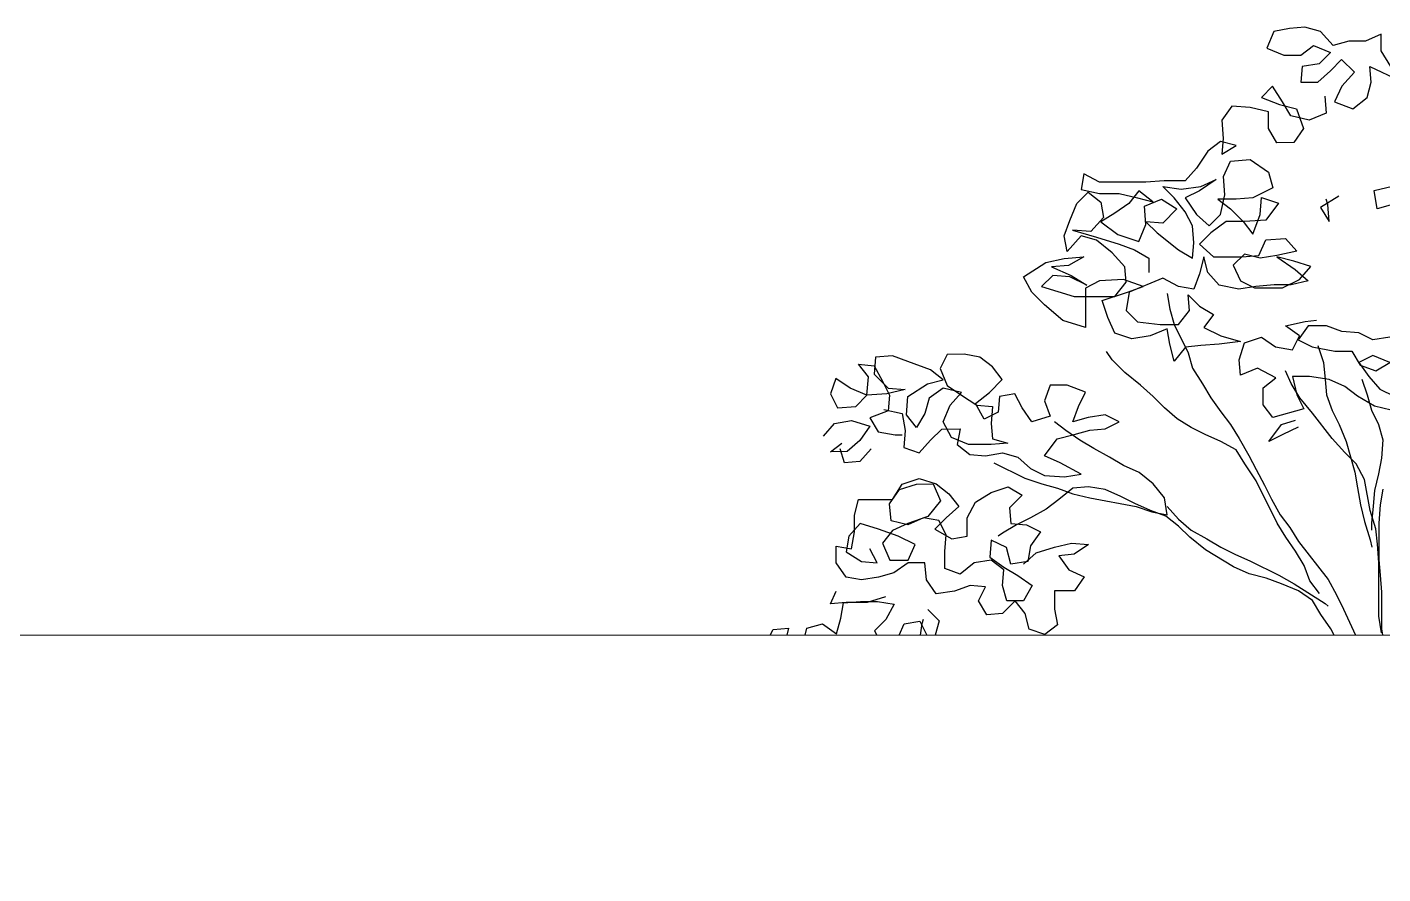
# Model space of a CAD drawing. Header units: millimetres. Extents: x 2810.5 to 2848.4, y 1624.4 to 1676.1.
# Drawn here: x 2823.416 to 2827.138, y 1653.847 to 1656.172 of the extents above; entities that cross this region are included whole.
import ezdxf

# ---------------------------------------------------------------- set-up
doc = ezdxf.new("R2010")
doc.units = ezdxf.units.MM
doc.layers.add('PROIEZIONI_projections', color=145, linetype='Continuous', lineweight=13)
doc.layers.add('VERDE_ALBERI', color=104, linetype='Continuous')

msp = doc.modelspace()

# ---------------------------------------------------------------- linework, layer by layer
at = {"layer": 'PROIEZIONI_projections'}
msp.add_lwpolyline([(2812.8054, 1646.629), (2812.8054, 1654.5023), (2830.6555, 1654.5023), (2830.6555, 1646.629)], dxfattribs=at)
at = {"layer": 'VERDE_ALBERI'}
for p, q in [((2826.8393, 1656.1606), (2826.82, 1656.1142)), ((2826.8818, 1656.1684), (2826.8393, 1656.1606)), ((2826.9244, 1656.1723), (2826.8818, 1656.1684)), ((2826.967, 1656.1607), (2826.9244, 1656.1723)), ((2827.0018, 1656.1221), (2826.967, 1656.1607)), ((2826.9129, 1656.0949), (2826.9477, 1656.122)), ((2826.9477, 1656.122), (2826.9941, 1656.1027)), ((2827.0444, 1656.1337), (2827.0018, 1656.1221)), ((2827.0908, 1656.1338), (2827.0444, 1656.1337)), ((2827.1334, 1656.1531), (2827.0908, 1656.1338)), ((2827.1334, 1656.1067), (2827.1334, 1656.1531)), ((2826.82, 1656.1142), (2826.8664, 1656.0949)), ((2826.8664, 1656.0949), (2826.9129, 1656.0949)), ((2826.9941, 1656.1027), (2826.9632, 1656.0717)), ((2826.9942, 1656.0524), (2827.0251, 1656.0834)), ((2827.0251, 1656.0834), (2827.06, 1656.0486)), ((2827.1606, 1656.0642), (2827.1334, 1656.1067)), ((2826.9168, 1656.0639), (2826.9129, 1656.0214)), ((2826.9632, 1656.0717), (2826.9168, 1656.0639)), ((2826.9594, 1656.0214), (2826.9942, 1656.0524)), ((2827.06, 1656.0486), (2827.0252, 1656.0099)), ((2827.1064, 1656.0215), (2827.1025, 1656.0641)), ((2827.1025, 1656.0641), (2827.1838, 1656.0255)), ((2826.8355, 1656.0097), (2826.8046, 1655.9787)), ((2826.8627, 1655.9671), (2826.8355, 1656.0097)), ((2826.9129, 1656.0214), (2826.9594, 1656.0214)), ((2827.0252, 1656.0099), (2827.0059, 1655.9673)), ((2827.0948, 1655.979), (2827.1064, 1656.0215)), ((2826.8046, 1655.9787), (2826.8549, 1655.9594)), ((2826.9787, 1655.9827), (2826.9827, 1655.9363)), ((2827.0562, 1655.948), (2827.0948, 1655.979)), ((2826.7234, 1655.9554), (2826.6963, 1655.9167)), ((2826.7737, 1655.9516), (2826.7234, 1655.9554)), ((2826.824, 1655.94), (2826.7737, 1655.9516)), ((2826.824, 1655.8936), (2826.824, 1655.94)), ((2826.8549, 1655.9594), (2826.9014, 1655.9478)), ((2826.8859, 1655.9285), (2826.8627, 1655.9671)), ((2826.9014, 1655.9478), (2826.9208, 1655.8937)), ((2826.9827, 1655.9363), (2826.9362, 1655.9169)), ((2827.0059, 1655.9673), (2827.0562, 1655.948)), ((2826.6963, 1655.9167), (2826.7002, 1655.8664)), ((2826.9362, 1655.9169), (2826.8859, 1655.9285)), ((2826.6925, 1655.8586), (2826.6577, 1655.8315)), ((2826.7351, 1655.8471), (2826.6925, 1655.8586)), ((2826.7002, 1655.8664), (2826.6964, 1655.8238)), ((2826.8473, 1655.8549), (2826.824, 1655.8936)), ((2826.9208, 1655.8937), (2826.8937, 1655.855)), ((2826.6577, 1655.8315), (2826.6268, 1655.7851)), ((2826.6964, 1655.8238), (2826.7351, 1655.8471)), ((2826.8937, 1655.855), (2826.8473, 1655.8549)), ((2826.6268, 1655.7851), (2826.5959, 1655.7502)), ((2826.7003, 1655.7619), (2826.7196, 1655.8045)), ((2826.7196, 1655.8045), (2826.7738, 1655.8084)), ((2826.7738, 1655.8084), (2826.8241, 1655.7736)), ((2826.3172, 1655.7693), (2826.3095, 1655.7267)), ((2826.3598, 1655.7461), (2826.3172, 1655.7693)), ((2826.4875, 1655.7462), (2826.3598, 1655.7461)), ((2826.5378, 1655.7501), (2826.4875, 1655.7462)), ((2826.5959, 1655.7502), (2826.5378, 1655.7501)), ((2826.681, 1655.7541), (2826.6346, 1655.7231)), ((2826.6384, 1655.7348), (2826.681, 1655.7541)), ((2826.7042, 1655.7116), (2826.7003, 1655.7619)), ((2826.8241, 1655.7736), (2826.8358, 1655.7311)), ((2826.2979, 1655.688), (2826.3289, 1655.719)), ((2826.3095, 1655.7267), (2826.3598, 1655.7152)), ((2826.3289, 1655.719), (2826.3637, 1655.6919)), ((2826.3598, 1655.7152), (2826.414, 1655.7152)), ((2826.414, 1655.7152), (2826.4643, 1655.7036)), ((2826.4682, 1655.723), (2826.4411, 1655.6881)), ((2826.5069, 1655.6921), (2826.4682, 1655.723)), ((2826.5649, 1655.7037), (2826.534, 1655.7347)), ((2826.534, 1655.7347), (2826.5843, 1655.727)), ((2826.5843, 1655.727), (2826.6384, 1655.7348)), ((2826.6346, 1655.7231), (2826.5959, 1655.7038)), ((2826.6927, 1655.6574), (2826.7042, 1655.7116)), ((2826.8358, 1655.7311), (2826.7816, 1655.7039)), ((2827.0177, 1655.708), (2826.9674, 1655.677)), ((2827.1144, 1655.7236), (2827.1647, 1655.7352)), ((2827.1222, 1655.6733), (2827.1144, 1655.7236)), ((2826.2786, 1655.6416), (2826.2979, 1655.688)), ((2826.3637, 1655.6919), (2826.3715, 1655.6494)), ((2826.4411, 1655.6881), (2826.4024, 1655.661)), ((2826.4643, 1655.7036), (2826.5069, 1655.6921)), ((2826.4837, 1655.6804), (2826.5301, 1655.6998)), ((2826.4876, 1655.6301), (2826.4837, 1655.6804)), ((2826.5301, 1655.6998), (2826.5727, 1655.6728)), ((2826.5727, 1655.6728), (2826.534, 1655.634)), ((2826.5959, 1655.6651), (2826.5649, 1655.7037)), ((2826.5959, 1655.7038), (2826.6269, 1655.6574)), ((2826.7352, 1655.7), (2826.6849, 1655.7)), ((2826.6849, 1655.7), (2826.7198, 1655.6729)), ((2826.7198, 1655.6729), (2826.7546, 1655.6381)), ((2826.7816, 1655.7039), (2826.7352, 1655.7)), ((2826.801, 1655.6575), (2826.8049, 1655.704)), ((2826.8049, 1655.704), (2826.8513, 1655.6885)), ((2826.8513, 1655.6885), (2826.8165, 1655.642)), ((2826.9674, 1655.677), (2826.9907, 1655.6383)), ((2826.9868, 1655.6848), (2826.9829, 1655.7002)), ((2826.9907, 1655.6383), (2826.9868, 1655.6848)), ((2827.1648, 1655.6849), (2827.1222, 1655.6733)), ((2826.2632, 1655.599), (2826.2786, 1655.6416)), ((2826.3715, 1655.6494), (2826.3367, 1655.6106)), ((2826.4024, 1655.661), (2826.3638, 1655.6378)), ((2826.3638, 1655.6378), (2826.4102, 1655.603)), ((2826.534, 1655.634), (2826.4876, 1655.6379)), ((2826.4876, 1655.6379), (2826.5186, 1655.6069)), ((2826.6153, 1655.6264), (2826.5959, 1655.6651)), ((2826.6269, 1655.6574), (2826.6618, 1655.6264)), ((2826.6618, 1655.6264), (2826.6927, 1655.6574)), ((2826.7082, 1655.6381), (2826.6656, 1655.6071)), ((2826.7585, 1655.6381), (2826.7082, 1655.6381)), ((2826.7546, 1655.6381), (2826.7817, 1655.6033)), ((2826.8165, 1655.642), (2826.7585, 1655.6381)), ((2826.7817, 1655.6033), (2826.801, 1655.6575)), ((2826.271, 1655.5564), (2826.2632, 1655.599)), ((2826.3096, 1655.599), (2826.271, 1655.5564)), ((2826.3367, 1655.6106), (2826.2864, 1655.6145)), ((2826.2864, 1655.6145), (2826.3522, 1655.5952)), ((2826.3522, 1655.5874), (2826.3096, 1655.599)), ((2826.4102, 1655.603), (2826.4683, 1655.5837)), ((2826.4683, 1655.5837), (2826.4876, 1655.6301)), ((2826.5186, 1655.6069), (2826.5767, 1655.5606)), ((2826.6192, 1655.5799), (2826.6153, 1655.6264)), ((2826.6656, 1655.6071), (2826.6347, 1655.5761)), ((2826.3522, 1655.5952), (2826.4141, 1655.5759)), ((2826.3948, 1655.5527), (2826.3522, 1655.5874)), ((2826.4141, 1655.5759), (2826.4567, 1655.5605)), ((2826.4567, 1655.5605), (2826.4954, 1655.5373)), ((2826.5767, 1655.5606), (2826.6154, 1655.5374)), ((2826.6154, 1655.5374), (2826.6192, 1655.5799)), ((2826.6347, 1655.5761), (2826.6734, 1655.5413)), ((2826.7973, 1655.5453), (2826.8166, 1655.5879)), ((2826.8166, 1655.5879), (2826.8708, 1655.5918)), ((2826.8708, 1655.5918), (2826.9017, 1655.557)), ((2826.1511, 1655.4866), (2826.213, 1655.5254)), ((2826.213, 1655.5254), (2826.2632, 1655.5371)), ((2826.2632, 1655.5371), (2826.3174, 1655.541)), ((2826.3174, 1655.541), (2826.2749, 1655.5177)), ((2826.4297, 1655.514), (2826.3948, 1655.5527)), ((2826.4954, 1655.5373), (2826.4955, 1655.4986)), ((2826.6464, 1655.5413), (2826.6348, 1655.4948)), ((2826.658, 1655.4987), (2826.6464, 1655.5413)), ((2826.6734, 1655.5413), (2826.7508, 1655.5414)), ((2826.7586, 1655.5491), (2826.7276, 1655.5181)), ((2826.7508, 1655.5414), (2826.7973, 1655.5453)), ((2826.8011, 1655.5375), (2826.7586, 1655.5491)), ((2826.8476, 1655.5453), (2826.8011, 1655.5375)), ((2826.9017, 1655.557), (2826.8476, 1655.5453)), ((2826.894, 1655.5299), (2826.8476, 1655.5415)), ((2826.8476, 1655.5415), (2826.8979, 1655.5067)), ((2826.9405, 1655.5145), (2826.894, 1655.5299)), ((2826.1743, 1655.4441), (2826.1511, 1655.4866)), ((2826.2323, 1655.4906), (2826.2014, 1655.4596)), ((2826.2749, 1655.5177), (2826.2284, 1655.5138)), ((2826.2284, 1655.5138), (2826.2826, 1655.4906)), ((2826.2788, 1655.4868), (2826.2323, 1655.4906)), ((2826.3252, 1655.4636), (2826.2788, 1655.4868)), ((2826.2826, 1655.4906), (2826.3252, 1655.4636)), ((2826.4336, 1655.4714), (2826.4297, 1655.514)), ((2826.6348, 1655.4948), (2826.6193, 1655.4522)), ((2826.689, 1655.4639), (2826.658, 1655.4987)), ((2826.7276, 1655.5181), (2826.747, 1655.4756)), ((2826.8979, 1655.5067), (2826.9328, 1655.4758)), ((2826.9096, 1655.4796), (2826.9405, 1655.5145)), ((2826.2014, 1655.4596), (2826.2904, 1655.4326)), ((2826.3601, 1655.4752), (2826.3214, 1655.4558)), ((2826.3214, 1655.4558), (2826.3215, 1655.3475)), ((2826.4258, 1655.4792), (2826.3601, 1655.4752)), ((2826.4027, 1655.4327), (2826.4336, 1655.4714)), ((2826.48, 1655.4599), (2826.4258, 1655.4792)), ((2826.4375, 1655.4443), (2826.48, 1655.4599)), ((2826.5342, 1655.4831), (2826.4413, 1655.4443)), ((2826.5768, 1655.4599), (2826.5342, 1655.4831)), ((2826.6193, 1655.4522), (2826.5768, 1655.4599)), ((2826.7432, 1655.4524), (2826.689, 1655.4639)), ((2826.7896, 1655.4601), (2826.7432, 1655.4524)), ((2826.747, 1655.4756), (2826.7857, 1655.4563)), ((2826.7857, 1655.4563), (2826.8631, 1655.4563)), ((2826.8399, 1655.4641), (2826.7896, 1655.4601)), ((2826.8863, 1655.4641), (2826.8399, 1655.4641)), ((2826.8631, 1655.4563), (2826.9096, 1655.4796)), ((2826.9328, 1655.4758), (2826.8863, 1655.4641)), ((2826.2092, 1655.4093), (2826.1743, 1655.4441)), ((2826.2904, 1655.4326), (2826.4027, 1655.4327)), ((2826.3678, 1655.4211), (2826.4375, 1655.4443)), ((2826.3834, 1655.3746), (2826.3678, 1655.4211)), ((2826.4413, 1655.4443), (2826.4337, 1655.394)), ((2826.5458, 1655.4406), (2826.5536, 1655.398)), ((2826.6078, 1655.3942), (2826.6039, 1655.4368)), ((2826.6039, 1655.4368), (2826.6349, 1655.4058)), ((2826.2595, 1655.3668), (2826.2092, 1655.4093)), ((2826.4027, 1655.3321), (2826.3834, 1655.3746)), ((2826.4337, 1655.394), (2826.4646, 1655.3631)), ((2826.5536, 1655.398), (2826.5653, 1655.3555)), ((2826.5769, 1655.3555), (2826.6078, 1655.3942)), ((2826.6349, 1655.4058), (2826.6736, 1655.3826)), ((2826.6736, 1655.3826), (2826.6465, 1655.3478)), ((2826.3215, 1655.3475), (2826.2595, 1655.3668)), ((2826.4646, 1655.3631), (2826.5266, 1655.3554)), ((2826.5459, 1655.3438), (2826.4995, 1655.3244)), ((2826.5266, 1655.3554), (2826.5769, 1655.3555)), ((2826.5537, 1655.3013), (2826.5459, 1655.3438)), ((2826.5653, 1655.3555), (2826.604, 1655.2781)), ((2826.6465, 1655.3478), (2826.693, 1655.3246)), ((2826.871, 1655.3519), (2826.9251, 1655.3635)), ((2826.9097, 1655.3248), (2826.871, 1655.3519)), ((2826.9329, 1655.3519), (2826.9058, 1655.3132)), ((2826.9251, 1655.3635), (2826.9561, 1655.3674)), ((2826.9832, 1655.352), (2826.9329, 1655.3519)), ((2827.0258, 1655.3365), (2826.9832, 1655.352)), ((2827.0722, 1655.3327), (2827.0258, 1655.3365)), ((2826.4492, 1655.3166), (2826.4027, 1655.3321)), ((2826.4995, 1655.3244), (2826.4492, 1655.3166)), ((2826.5653, 1655.2548), (2826.5537, 1655.3013)), ((2826.6891, 1655.3014), (2826.6388, 1655.2975)), ((2826.7472, 1655.3092), (2826.6891, 1655.3014)), ((2826.693, 1655.3246), (2826.7472, 1655.3092)), ((2826.7434, 1655.2589), (2826.7588, 1655.3053)), ((2826.7588, 1655.3053), (2826.8052, 1655.3208)), ((2826.8052, 1655.3208), (2826.8439, 1655.2938)), ((2826.8904, 1655.2861), (2826.9097, 1655.3248)), ((2826.9058, 1655.3132), (2826.9446, 1655.2939)), ((2827.1109, 1655.3134), (2827.0722, 1655.3327)), ((2827.1574, 1655.3212), (2827.1109, 1655.3134)), ((2825.7449, 1655.2657), (2825.7411, 1655.2193)), ((2825.7914, 1655.2696), (2825.7449, 1655.2657)), ((2825.834, 1655.2542), (2825.7914, 1655.2696)), ((2825.9423, 1655.2736), (2825.923, 1655.2349)), ((2825.9887, 1655.2737), (2825.9423, 1655.2736)), ((2826.0313, 1655.266), (2825.9887, 1655.2737)), ((2826.0662, 1655.2389), (2826.0313, 1655.266)), ((2826.3951, 1655.2586), (2826.3796, 1655.2818)), ((2826.5963, 1655.2936), (2826.5653, 1655.2548)), ((2826.6388, 1655.2975), (2826.5963, 1655.2936)), ((2826.604, 1655.2781), (2826.6157, 1655.2355)), ((2826.8439, 1655.2938), (2826.8904, 1655.2861)), ((2826.9446, 1655.2939), (2827.0065, 1655.2823)), ((2826.96, 1655.2978), (2826.9755, 1655.2513)), ((2827.0065, 1655.2823), (2827.0529, 1655.2824)), ((2827.0529, 1655.2824), (2827.0762, 1655.2437)), ((2827.111, 1655.2708), (2827.0723, 1655.2514)), ((2827.1574, 1655.2515), (2827.111, 1655.2708)), ((2825.7257, 1655.2115), (2825.6985, 1655.2463)), ((2825.6985, 1655.2463), (2825.7411, 1655.2425)), ((2825.7411, 1655.2425), (2825.7644, 1655.1999)), ((2825.8959, 1655.231), (2825.834, 1655.2542)), ((2825.9308, 1655.204), (2825.8959, 1655.231)), ((2825.923, 1655.2349), (2825.9424, 1655.1885)), ((2826.0933, 1655.2041), (2826.0662, 1655.2389)), ((2826.4299, 1655.2238), (2826.3951, 1655.2586)), ((2826.6157, 1655.2355), (2826.6428, 1655.193)), ((2826.7473, 1655.2163), (2826.7434, 1655.2589)), ((2826.7937, 1655.2357), (2826.7473, 1655.2163)), ((2826.844, 1655.2087), (2826.7937, 1655.2357)), ((2826.8866, 1655.1932), (2826.8711, 1655.228)), ((2826.9755, 1655.2513), (2826.9795, 1655.2049)), ((2827.0723, 1655.2514), (2827.0994, 1655.2128)), ((2827.0762, 1655.2437), (2827.1188, 1655.2283)), ((2827.1188, 1655.2283), (2827.1574, 1655.2515)), ((2825.6366, 1655.2076), (2825.6212, 1655.165)), ((2825.6754, 1655.1805), (2825.6366, 1655.2076)), ((2825.7218, 1655.1612), (2825.7257, 1655.2115)), ((2825.7411, 1655.2193), (2825.7799, 1655.1806)), ((2825.7644, 1655.1999), (2825.7837, 1655.1613)), ((2825.8341, 1655.1574), (2825.8882, 1655.1923)), ((2825.8882, 1655.1923), (2825.9308, 1655.204)), ((2825.9424, 1655.1885), (2825.9811, 1655.1614)), ((2826.0585, 1655.1692), (2826.0933, 1655.2041)), ((2826.2249, 1655.1887), (2826.2094, 1655.1462)), ((2826.2713, 1655.1888), (2826.2249, 1655.1887)), ((2826.3216, 1655.1695), (2826.2713, 1655.1888)), ((2826.4725, 1655.189), (2826.4299, 1655.2238)), ((2826.5074, 1655.158), (2826.4725, 1655.189)), ((2826.6428, 1655.193), (2826.6661, 1655.1543)), ((2826.8092, 1655.1815), (2826.844, 1655.2087)), ((2826.9099, 1655.1545), (2826.8866, 1655.1932)), ((2826.9369, 1655.2126), (2826.8904, 1655.2126)), ((2826.8904, 1655.2126), (2826.9021, 1655.1623)), ((2826.9911, 1655.2049), (2826.9369, 1655.2126)), ((2826.9795, 1655.2049), (2826.9834, 1655.1623)), ((2827.0337, 1655.1856), (2826.9911, 1655.2049)), ((2827.0801, 1655.205), (2827.0956, 1655.1625)), ((2827.0994, 1655.2128), (2827.1304, 1655.178)), ((2825.6212, 1655.165), (2825.6406, 1655.1263)), ((2825.7218, 1655.1612), (2825.6754, 1655.1805)), ((2825.6909, 1655.1302), (2825.7218, 1655.1612)), ((2825.776, 1655.1651), (2825.7218, 1655.1612)), ((2825.8263, 1655.1768), (2825.776, 1655.1651)), ((2825.7799, 1655.1806), (2825.8263, 1655.1768)), ((2825.7837, 1655.1613), (2825.7799, 1655.1187)), ((2825.8302, 1655.1071), (2825.8341, 1655.1574)), ((2825.8921, 1655.1536), (2825.8805, 1655.111)), ((2825.9308, 1655.1807), (2825.8921, 1655.1536)), ((2825.9811, 1655.1692), (2825.9308, 1655.1807)), ((2825.9502, 1655.1343), (2825.9811, 1655.1692)), ((2825.9811, 1655.1614), (2826.0237, 1655.1344)), ((2826.0198, 1655.1382), (2826.0585, 1655.1692)), ((2826.0856, 1655.1577), (2826.0818, 1655.1151)), ((2826.1281, 1655.1654), (2826.0856, 1655.1577)), ((2826.1475, 1655.1268), (2826.1281, 1655.1654)), ((2826.3023, 1655.1308), (2826.3216, 1655.1695)), ((2826.5384, 1655.1271), (2826.5074, 1655.158)), ((2826.6661, 1655.1543), (2826.6932, 1655.1156)), ((2826.8093, 1655.1351), (2826.8092, 1655.1815)), ((2826.9021, 1655.1623), (2826.9215, 1655.1236)), ((2826.9447, 1655.112), (2826.9099, 1655.1545)), ((2826.9834, 1655.1623), (2826.9989, 1655.1198)), ((2827.0685, 1655.1586), (2827.0337, 1655.1856)), ((2827.115, 1655.1315), (2827.0685, 1655.1586)), ((2827.0956, 1655.1625), (2827.1072, 1655.1199)), ((2827.1304, 1655.178), (2827.1691, 1655.1586)), ((2825.6406, 1655.1263), (2825.6909, 1655.1302)), ((2825.7799, 1655.1187), (2825.7296, 1655.0993)), ((2825.7683, 1655.1225), (2825.8186, 1655.111)), ((2825.9309, 1655.0879), (2825.9502, 1655.1343)), ((2826.0431, 1655.0957), (2826.0198, 1655.1382)), ((2826.0237, 1655.1344), (2826.0663, 1655.1306)), ((2826.0818, 1655.1151), (2826.0431, 1655.0957)), ((2826.0663, 1655.1306), (2826.0624, 1655.0841)), ((2826.1747, 1655.0881), (2826.1475, 1655.1268)), ((2826.2094, 1655.1462), (2826.2249, 1655.1036)), ((2826.2869, 1655.0882), (2826.3023, 1655.1308)), ((2826.5732, 1655.0962), (2826.5384, 1655.1271)), ((2826.6932, 1655.1156), (2826.7203, 1655.0808)), ((2826.8364, 1655.1003), (2826.8093, 1655.1351)), ((2826.9215, 1655.1236), (2826.8364, 1655.1003)), ((2826.9989, 1655.1198), (2827.0183, 1655.0811)), ((2827.1072, 1655.1199), (2827.1266, 1655.0812)), ((2827.1614, 1655.1199), (2827.115, 1655.1315)), ((2825.602, 1655.0489), (2825.6329, 1655.0837)), ((2825.6329, 1655.0837), (2825.6793, 1655.0915)), ((2825.6793, 1655.0915), (2825.7296, 1655.0761)), ((2825.7296, 1655.0761), (2825.7026, 1655.0373)), ((2825.7296, 1655.0993), (2825.7529, 1655.0606)), ((2825.8186, 1655.111), (2825.8264, 1655.0645)), ((2825.8573, 1655.0723), (2825.8302, 1655.1071)), ((2825.8805, 1655.111), (2825.8573, 1655.0723)), ((2825.9541, 1655.0453), (2825.9309, 1655.0879)), ((2826.0624, 1655.0841), (2826.0663, 1655.0415)), ((2826.2249, 1655.1036), (2826.1747, 1655.0881)), ((2826.2676, 1655.0649), (2826.2366, 1655.0881)), ((2826.3294, 1655.0998), (2826.2869, 1655.0882)), ((2826.3759, 1655.1076), (2826.3294, 1655.0998)), ((2826.4146, 1655.0883), (2826.3759, 1655.1076)), ((2826.3759, 1655.0689), (2826.4146, 1655.0883)), ((2826.612, 1655.073), (2826.5732, 1655.0962)), ((2826.7203, 1655.0808), (2826.7436, 1655.0422)), ((2826.8248, 1655.0345), (2826.8596, 1655.081)), ((2826.8596, 1655.081), (2826.8983, 1655.0926)), ((2826.999, 1655.0424), (2826.9447, 1655.112)), ((2827.0183, 1655.0811), (2827.0377, 1655.0347)), ((2827.1266, 1655.0812), (2827.1383, 1655.0387)), ((2825.7529, 1655.0606), (2825.7993, 1655.0529)), ((2825.7993, 1655.0529), (2825.8187, 1655.0529)), ((2825.8264, 1655.0645), (2825.8226, 1655.0181)), ((2825.8961, 1655.0375), (2825.927, 1655.0685)), ((2825.927, 1655.0685), (2825.9773, 1655.0686)), ((2826.0006, 1655.026), (2825.9541, 1655.0453)), ((2825.9773, 1655.0686), (2825.9696, 1655.026)), ((2826.0663, 1655.0415), (2826.1089, 1655.03)), ((2826.2096, 1654.9952), (2826.2444, 1655.0417)), ((2826.2444, 1655.0417), (2826.2908, 1655.0534)), ((2826.3063, 1655.0379), (2826.2676, 1655.0649)), ((2826.2908, 1655.0534), (2826.3333, 1655.065)), ((2826.345, 1655.0147), (2826.3063, 1655.0379)), ((2826.3333, 1655.065), (2826.3759, 1655.0689)), ((2826.6507, 1655.0537), (2826.612, 1655.073)), ((2826.6933, 1655.0344), (2826.6507, 1655.0537)), ((2826.7436, 1655.0422), (2826.7707, 1654.9958)), ((2826.8635, 1655.0539), (2826.8248, 1655.0345)), ((2826.9061, 1655.0733), (2826.8635, 1655.0539)), ((2827.0338, 1655.0037), (2826.999, 1655.0424)), ((2827.1383, 1655.0387), (2827.1344, 1654.9883)), ((2825.6214, 1655.0063), (2825.6523, 1655.0296)), ((2825.6678, 1655.0064), (2825.6214, 1655.0063)), ((2825.6601, 1654.9754), (2825.6484, 1655.0141)), ((2825.7026, 1655.0373), (2825.6678, 1655.0064)), ((2825.7336, 1655.0142), (2825.7026, 1654.9793)), ((2825.8226, 1655.0181), (2825.8652, 1655.0027)), ((2825.8652, 1655.0027), (2825.8961, 1655.0375)), ((2825.9696, 1655.026), (2826.0045, 1654.9989)), ((2826.0625, 1655.0261), (2826.0006, 1655.026)), ((2826.047, 1654.9951), (2826.0935, 1655.0029)), ((2826.1089, 1655.03), (2826.0625, 1655.0261)), ((2826.0935, 1655.0029), (2826.136, 1654.9913)), ((2826.3876, 1654.9915), (2826.345, 1655.0147)), ((2826.7358, 1655.0112), (2826.6933, 1655.0344)), ((2826.7591, 1654.9725), (2826.7358, 1655.0112)), ((2827.0648, 1654.9728), (2827.0338, 1655.0037)), ((2827.0377, 1655.0347), (2827.061, 1654.9496)), ((2825.7026, 1654.9793), (2825.6601, 1654.9754)), ((2826.0045, 1654.9989), (2826.047, 1654.9951)), ((2826.0703, 1654.9758), (2826.1554, 1654.9333)), ((2826.136, 1654.9913), (2826.1709, 1654.9604)), ((2826.2522, 1654.9759), (2826.2096, 1654.9952)), ((2826.3102, 1654.945), (2826.2522, 1654.9759)), ((2826.4263, 1654.9684), (2826.3876, 1654.9915)), ((2826.4689, 1654.949), (2826.4263, 1654.9684)), ((2826.7901, 1654.9261), (2826.7591, 1654.9725)), ((2826.7707, 1654.9958), (2826.7901, 1654.9571)), ((2827.0881, 1654.9303), (2827.0648, 1654.9728)), ((2827.1344, 1654.9883), (2827.1267, 1654.9458)), ((2825.8188, 1654.9175), (2825.8652, 1654.933)), ((2825.8652, 1654.933), (2825.9117, 1654.9176)), ((2826.1554, 1654.9333), (2826.2019, 1654.9178)), ((2826.1709, 1654.9604), (2826.2096, 1654.9411)), ((2826.2096, 1654.9411), (2826.2638, 1654.9372)), ((2826.2638, 1654.9372), (2826.3102, 1654.945)), ((2826.5076, 1654.9181), (2826.4689, 1654.949)), ((2826.7901, 1654.9571), (2826.8133, 1654.9145)), ((2827.061, 1654.9496), (2827.0687, 1654.907)), ((2827.1036, 1654.8451), (2827.0881, 1654.9303)), ((2827.1267, 1654.9458), (2827.1152, 1654.8993)), ((2825.784, 1654.8633), (2825.8111, 1654.902)), ((2825.7917, 1654.8749), (2825.8188, 1654.9175)), ((2825.8111, 1654.902), (2825.8575, 1654.9175)), ((2825.8575, 1654.9175), (2825.9039, 1654.9176)), ((2825.9039, 1654.9176), (2825.9233, 1654.8711)), ((2825.9117, 1654.9176), (2825.9465, 1654.8905)), ((2825.9465, 1654.8905), (2825.9736, 1654.8557)), ((2826.0201, 1654.8674), (2826.0626, 1654.8945)), ((2826.0626, 1654.8945), (2826.109, 1654.91)), ((2826.109, 1654.91), (2826.1478, 1654.8868)), ((2826.2019, 1654.9178), (2826.2445, 1654.9063)), ((2826.2445, 1654.9063), (2826.2871, 1654.8908)), ((2826.287, 1654.9063), (2826.2484, 1654.8753)), ((2826.3296, 1654.9102), (2826.287, 1654.9063)), ((2826.2871, 1654.8908), (2826.3335, 1654.8793)), ((2826.3761, 1654.9025), (2826.3296, 1654.9102)), ((2826.4186, 1654.8832), (2826.3761, 1654.9025)), ((2826.5386, 1654.8794), (2826.5076, 1654.9181)), ((2826.8482, 1654.8101), (2826.7901, 1654.9261)), ((2826.8133, 1654.9145), (2826.8327, 1654.8758)), ((2827.0687, 1654.907), (2827.0765, 1654.8606)), ((2827.1152, 1654.8993), (2827.1114, 1654.8568)), ((2827.1384, 1654.9032), (2827.1307, 1654.8606)), ((2825.6873, 1654.8322), (2825.6989, 1654.8748)), ((2825.6989, 1654.8748), (2825.7917, 1654.8749)), ((2825.7879, 1654.8168), (2825.784, 1654.8633)), ((2825.9233, 1654.8711), (2825.8885, 1654.8285)), ((2825.9736, 1654.8557), (2825.9388, 1654.8247)), ((2825.9969, 1654.8248), (2826.0201, 1654.8674)), ((2826.1478, 1654.8868), (2826.113, 1654.852)), ((2826.113, 1654.852), (2826.1169, 1654.8094)), ((2826.2484, 1654.8753), (2826.2136, 1654.8482)), ((2826.3335, 1654.8793), (2826.4612, 1654.8562)), ((2826.4574, 1654.8639), (2826.4186, 1654.8832)), ((2826.4999, 1654.8446), (2826.4574, 1654.8639)), ((2826.4612, 1654.8562), (2826.5038, 1654.8407)), ((2826.5464, 1654.833), (2826.5386, 1654.8794)), ((2826.5464, 1654.8562), (2826.5774, 1654.8214)), ((2826.8327, 1654.8758), (2826.856, 1654.8333)), ((2827.0765, 1654.8606), (2827.0882, 1654.8142)), ((2827.1114, 1654.8568), (2827.1075, 1654.8103)), ((2827.1307, 1654.8606), (2827.1269, 1654.8103)), ((2825.6873, 1654.7858), (2825.6873, 1654.8322)), ((2825.8344, 1654.8053), (2825.7879, 1654.8168)), ((2825.8885, 1654.8285), (2825.8344, 1654.8091)), ((2825.8769, 1654.8247), (2825.8344, 1654.8053)), ((2825.9195, 1654.817), (2825.8769, 1654.8247)), ((2825.9388, 1654.8247), (2825.9079, 1654.7937)), ((2825.9389, 1654.7783), (2825.9195, 1654.817)), ((2825.9969, 1654.7745), (2825.9969, 1654.8248)), ((2826.171, 1654.8249), (2826.1323, 1654.8056)), ((2826.2136, 1654.8482), (2826.171, 1654.8249)), ((2826.5425, 1654.8291), (2826.4999, 1654.8446)), ((2826.5038, 1654.8407), (2826.5464, 1654.833)), ((2826.5774, 1654.8021), (2826.5425, 1654.8291)), ((2826.5774, 1654.8214), (2826.6122, 1654.7905)), ((2826.856, 1654.8333), (2826.8831, 1654.7985)), ((2827.1191, 1654.7948), (2827.1036, 1654.8451)), ((2825.7028, 1654.809), (2825.6719, 1654.7742)), ((2825.6796, 1654.7394), (2825.6873, 1654.7858)), ((2825.7531, 1654.7936), (2825.7028, 1654.809)), ((2825.8073, 1654.7743), (2825.7531, 1654.7936)), ((2825.7918, 1654.7898), (2825.7648, 1654.7549)), ((2825.8344, 1654.8091), (2825.7918, 1654.7898)), ((2825.9079, 1654.7937), (2825.9544, 1654.7667)), ((2825.9351, 1654.7318), (2825.9389, 1654.7783)), ((2826.0937, 1654.7823), (2826.0821, 1654.7745)), ((2826.1323, 1654.8056), (2826.0937, 1654.7823)), ((2826.1169, 1654.8094), (2826.1594, 1654.8056)), ((2826.1594, 1654.8056), (2826.1982, 1654.7863)), ((2826.1982, 1654.7863), (2826.1711, 1654.7475)), ((2826.6084, 1654.7712), (2826.5774, 1654.8021)), ((2826.6122, 1654.7905), (2826.6548, 1654.7673)), ((2826.8715, 1654.7714), (2826.8482, 1654.8101)), ((2826.8831, 1654.7985), (2826.9063, 1654.7598)), ((2827.0882, 1654.8142), (2827.1037, 1654.7639)), ((2827.1075, 1654.8103), (2827.1075, 1654.791)), ((2827.1231, 1654.7523), (2827.1191, 1654.7948)), ((2827.1269, 1654.8103), (2827.127, 1654.7097)), ((2825.6371, 1654.7006), (2825.6371, 1654.7471)), ((2825.6371, 1654.7471), (2825.6796, 1654.7394)), ((2825.6719, 1654.7742), (2825.6642, 1654.7316)), ((2825.7648, 1654.7549), (2825.7842, 1654.7085)), ((2825.8538, 1654.7511), (2825.8073, 1654.7743)), ((2825.8345, 1654.7085), (2825.8538, 1654.7511)), ((2825.9544, 1654.7667), (2825.9969, 1654.7745)), ((2826.0627, 1654.7629), (2826.0589, 1654.7165)), ((2826.1053, 1654.7436), (2826.0627, 1654.7629)), ((2826.117, 1654.6972), (2826.1053, 1654.7436)), ((2826.1711, 1654.7475), (2826.1634, 1654.705)), ((2826.1866, 1654.7282), (2826.2369, 1654.7437)), ((2826.2369, 1654.7437), (2826.2833, 1654.7554)), ((2826.2833, 1654.7554), (2826.3298, 1654.7516)), ((2826.3298, 1654.7516), (2826.2911, 1654.7244)), ((2826.651, 1654.7364), (2826.6084, 1654.7712)), ((2826.6548, 1654.7673), (2826.6935, 1654.7441)), ((2826.6935, 1654.7441), (2826.7322, 1654.7248)), ((2826.8986, 1654.7327), (2826.8715, 1654.7714)), ((2826.9063, 1654.7598), (2826.9877, 1654.6554)), ((2827.1037, 1654.7639), (2827.1076, 1654.7445)), ((2827.127, 1654.702), (2827.1231, 1654.7523)), ((2825.6642, 1654.7316), (2825.7068, 1654.7045)), ((2825.7068, 1654.7045), (2825.7493, 1654.7007)), ((2825.7493, 1654.7007), (2825.73, 1654.7394)), ((2825.7842, 1654.7085), (2825.8345, 1654.7085)), ((2825.9351, 1654.6854), (2825.9351, 1654.7318)), ((2826.0628, 1654.7087), (2826.0164, 1654.701)), ((2826.0589, 1654.7165), (2826.0976, 1654.6894)), ((2826.0976, 1654.6817), (2826.0628, 1654.7087)), ((2826.1634, 1654.705), (2826.117, 1654.6972)), ((2826.1518, 1654.6972), (2826.1866, 1654.7282)), ((2826.2911, 1654.7244), (2826.2485, 1654.7205)), ((2826.2485, 1654.7205), (2826.2756, 1654.6818)), ((2826.7284, 1654.69), (2826.651, 1654.7364)), ((2826.7322, 1654.7248), (2826.7748, 1654.7055)), ((2826.7748, 1654.7055), (2826.8523, 1654.6669)), ((2826.9219, 1654.6941), (2826.8986, 1654.7327)), ((2827.127, 1654.7097), (2827.1309, 1654.6672)), ((2825.6642, 1654.6619), (2825.6371, 1654.7006)), ((2825.7958, 1654.6737), (2825.7532, 1654.662)), ((2825.8345, 1654.7008), (2825.7958, 1654.6737)), ((2825.8809, 1654.7008), (2825.8345, 1654.7008)), ((2825.8848, 1654.6544), (2825.8809, 1654.7008)), ((2825.9777, 1654.67), (2825.9351, 1654.6854)), ((2826.0164, 1654.701), (2825.9777, 1654.67)), ((2826.0938, 1654.6391), (2826.0976, 1654.6817)), ((2826.0976, 1654.6894), (2826.1363, 1654.6662)), ((2826.1363, 1654.6662), (2826.1751, 1654.6392)), ((2826.2756, 1654.6818), (2826.3182, 1654.6625)), ((2826.771, 1654.6707), (2826.7284, 1654.69)), ((2826.8174, 1654.6591), (2826.771, 1654.6707)), ((2826.8523, 1654.6669), (2826.8948, 1654.6437)), ((2826.9374, 1654.6515), (2826.9219, 1654.6941)), ((2827.1271, 1654.5549), (2827.127, 1654.702)), ((2827.1309, 1654.6672), (2827.1348, 1654.6207)), ((2825.7068, 1654.6542), (2825.6642, 1654.6619)), ((2825.7532, 1654.662), (2825.7068, 1654.6542)), ((2825.9119, 1654.6157), (2825.8848, 1654.6544)), ((2826.0048, 1654.639), (2825.9622, 1654.6235)), ((2826.0474, 1654.6352), (2826.0048, 1654.639)), ((2826.0281, 1654.5965), (2826.0474, 1654.6352)), ((2826.1055, 1654.5966), (2826.0938, 1654.6391)), ((2826.1751, 1654.6392), (2826.1519, 1654.5966)), ((2826.3182, 1654.6625), (2826.2912, 1654.6238)), ((2826.86, 1654.6437), (2826.8174, 1654.6591)), ((2826.9065, 1654.6244), (2826.86, 1654.6437)), ((2826.8948, 1654.6437), (2826.98, 1654.5896)), ((2826.9645, 1654.6167), (2826.9374, 1654.6515)), ((2826.9877, 1654.6554), (2827.011, 1654.6129)), ((2825.6217, 1654.5884), (2825.6372, 1654.6232)), ((2825.6643, 1654.5923), (2825.6217, 1654.5884)), ((2825.6498, 1654.5488), (2825.6575, 1654.5913)), ((2825.6575, 1654.5913), (2825.704, 1654.5952)), ((2825.7223, 1654.5923), (2825.6643, 1654.5923)), ((2825.704, 1654.5952), (2825.7504, 1654.5953)), ((2825.7726, 1654.6079), (2825.7223, 1654.5923)), ((2825.7504, 1654.5953), (2825.7968, 1654.5876)), ((2825.9622, 1654.6235), (2825.9119, 1654.6157)), ((2826.0513, 1654.5578), (2826.0281, 1654.5965)), ((2826.1287, 1654.5966), (2826.0939, 1654.5617)), ((2826.1519, 1654.5966), (2826.1055, 1654.5966)), ((2826.1558, 1654.5618), (2826.1287, 1654.5966)), ((2826.2912, 1654.6238), (2826.237, 1654.6238)), ((2826.237, 1654.6238), (2826.237, 1654.5735)), ((2826.9452, 1654.5973), (2826.9065, 1654.6244)), ((2826.9684, 1654.5587), (2826.9452, 1654.5973)), ((2827.011, 1654.6129), (2827.0303, 1654.5742)), ((2827.1348, 1654.6207), (2827.1349, 1654.5201)), ((2825.7968, 1654.5876), (2825.7737, 1654.545)), ((2825.8888, 1654.5731), (2825.9198, 1654.5422)), ((2826.0939, 1654.5617), (2826.0513, 1654.5578)), ((2826.1674, 1654.5192), (2826.1558, 1654.5618)), ((2826.237, 1654.5735), (2826.2448, 1654.5309)), ((2826.9956, 1654.52), (2826.9684, 1654.5587)), ((2826.98, 1654.5896), (2826.9878, 1654.5819)), ((2827.0303, 1654.5742), (2827.0631, 1654.5023)), ((2827.1349, 1654.5085), (2827.1271, 1654.5549)), ((2825.4558, 1654.5023), (2825.4641, 1654.5176)), ((2825.4641, 1654.5176), (2825.5067, 1654.5215)), ((2825.5067, 1654.5215), (2825.5014, 1654.5023)), ((2825.5517, 1654.5023), (2825.557, 1654.5216)), ((2825.557, 1654.5216), (2825.5995, 1654.5332)), ((2825.5995, 1654.5332), (2825.6383, 1654.5062)), ((2825.6383, 1654.5062), (2825.6498, 1654.5488)), ((2825.7737, 1654.545), (2825.7427, 1654.514)), ((2825.8099, 1654.5023), (2825.824, 1654.5334)), ((2825.824, 1654.5334), (2825.8665, 1654.5412)), ((2825.8665, 1654.5412), (2825.8859, 1654.5025)), ((2825.8684, 1654.5023), (2825.8733, 1654.5344)), ((2825.8733, 1654.5344), (2825.8772, 1654.546)), ((2825.9198, 1654.5422), (2825.9089, 1654.5023)), ((2826.21, 1654.5038), (2826.1674, 1654.5192)), ((2826.2448, 1654.5309), (2826.21, 1654.5038)), ((2827.0044, 1654.5023), (2826.9956, 1654.52)), ((2827.1349, 1654.5201), (2827.1373, 1654.5023)), ((2825.7427, 1654.514), (2825.7486, 1654.5023))]:
    msp.add_line(p, q, dxfattribs=at)

doc.saveas('drawing.dxf')
